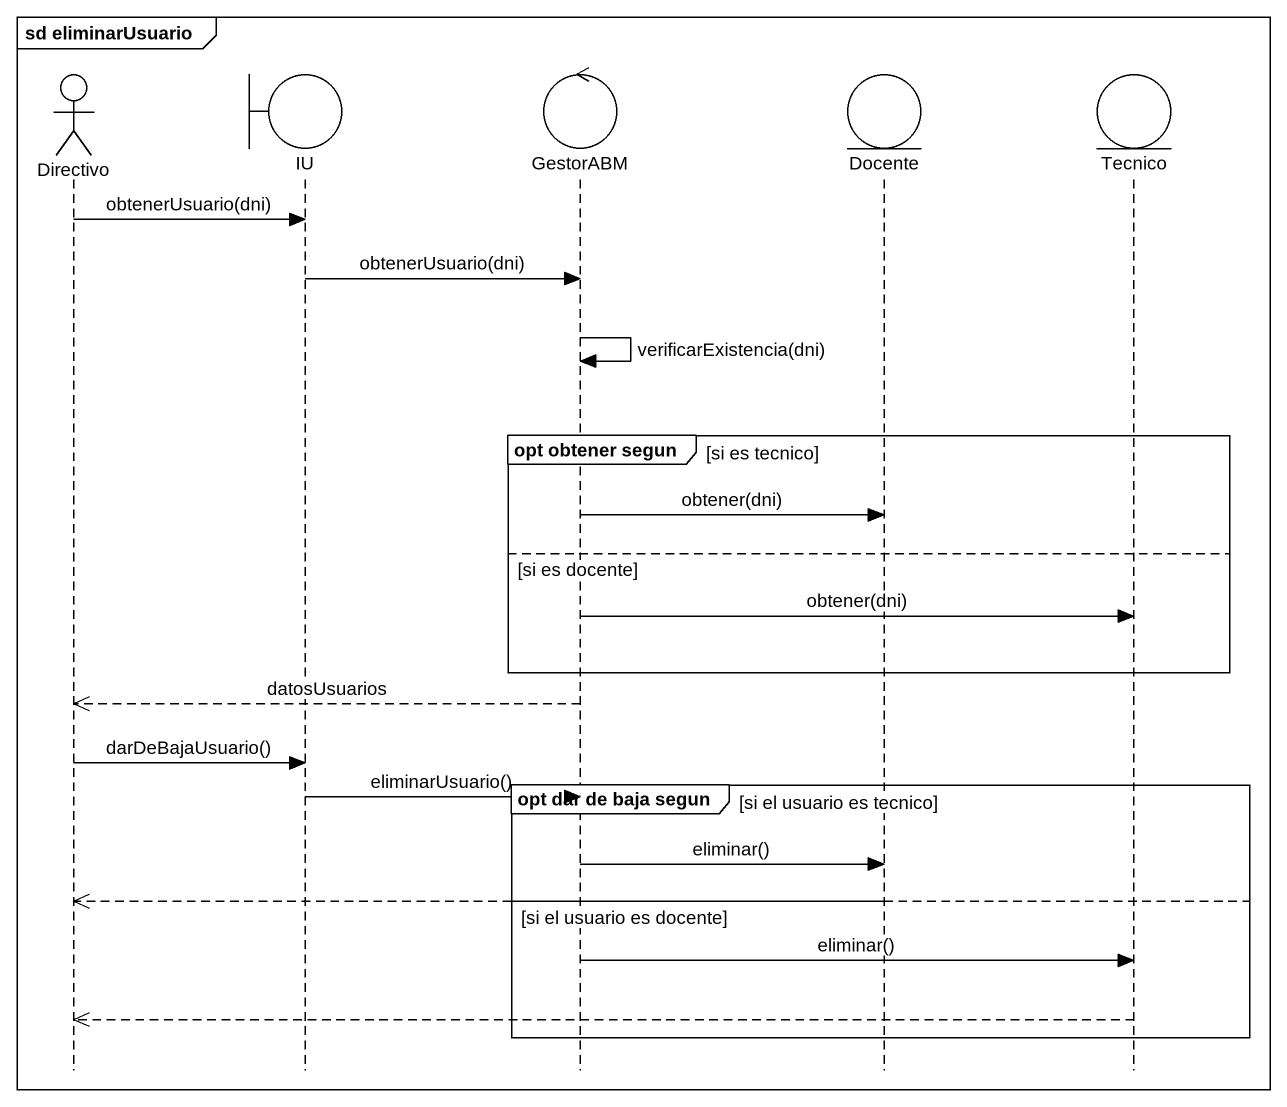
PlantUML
@startuml
mainframe sd eliminarUsuario
hide footbox
actor Directivo
boundary IU
control GestorABM
entity Docente
entity Tecnico

Directivo -> IU : obtenerUsuario(dni)
IU -> GestorABM : obtenerUsuario(dni)
GestorABM -> GestorABM : verificarExistencia(dni)
group opt obtener segun [si es tecnico]
  GestorABM -> Docente : obtener(dni)
else si es docente
  GestorABM -> Tecnico : obtener(dni)
end
GestorABM -->> Directivo : datosUsuarios
Directivo -> IU : darDeBajaUsuario()
group opt dar de baja segun [si el usuario es tecnico]
  IU -> GestorABM : eliminarUsuario()
  GestorABM -> Docente : eliminar()
else si el usuario es docente
  Docente -->> Directivo
  GestorABM -> Tecnico : eliminar()
  Tecnico -->> Directivo
end
@enduml
